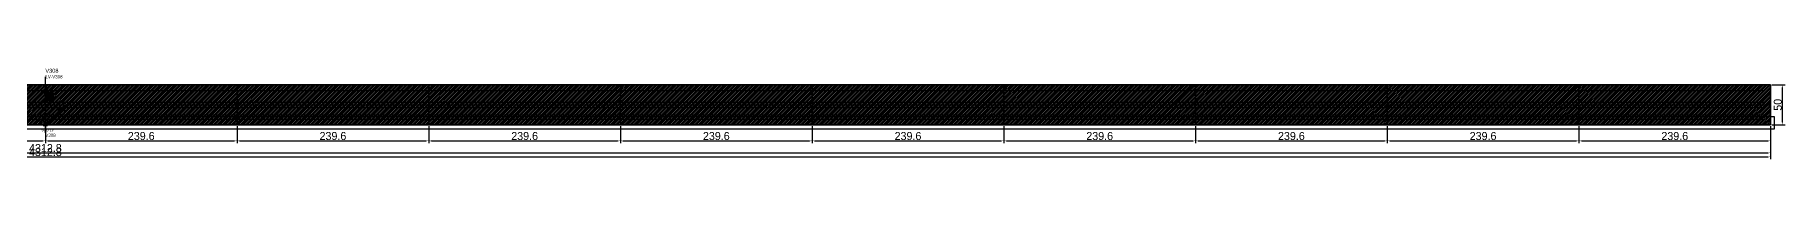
# Model space of a CAD drawing. Header units: metres. Extents: x 12791 to 17126, y 13116 to 13229.
# Drawn here: x 14939 to 17126, y 13116 to 13229 of the extents above; entities that cross this region are included whole.
import ezdxf

# ---------------------------------------------------------------- set-up
doc = ezdxf.new("R2010")
doc.units = ezdxf.units.M
for name, color, linetype in [('barrote', 251, 'CONTINUOUS'), ('CONCRETO', 251, 'CONTINUOUS'), ('COTA', 241, 'CONTINUOUS'), ('cotas', 241, 'CONTINUOUS'), ('Demarcação 1', 251, 'CONTINUOUS'), ('Hachura', 251, 'CONTINUOUS'), ('Laje_Perimetro', 7, 'CONTINUOUS'), ('NOMENCLATURA', 7, 'CONTINUOUS'), ('Painéis', 200, 'CONTINUOUS'), ('PONTALETE', 7, 'CONTINUOUS'), ('presilha', 1, 'CONTINUOUS'), ('Reaproveitamento', 251, 'CONTINUOUS'), ('SARR_3.5x7', 81, 'CONTINUOUS'), ('SCO-___-LAJ', 2, 'CONTINUOUS'), ('TENSOR', 3, 'CONTINUOUS'), ('texto', 7, 'CONTINUOUS')]:
    doc.layers.add(name, color=color, linetype=linetype)
doc.styles.add('STR_STANDARD', font='arial.ttf')
doc.dimstyles.new('EZ DXF', dxfattribs={"dimtxt": 10, "dimasz": 3.5, "dimexe": 3, "dimexo": 1.5, "dimgap": 1, "dimtad": 1, "dimdec": 1, "dimdsep": 46, "dimcen": 2.5, "dimazin": 3, "dimtfac": 1, "dimtmove": 0, "dimatfit": 3})

msp = doc.modelspace()

# ---------------------------------------------------------------- hatches: boundary and pattern name
at = {"layer": 'Hachura'}
h = msp.add_hatch(color=3, dxfattribs=at)
h.dxf.hatch_style = 1
h.paths.add_polyline_path([(14712.3914, 13158.9905), (14951.9914, 13158.9905), (14951.9914, 13208.9905), (14712.3914, 13208.9905)])
h = msp.add_hatch(dxfattribs=at)
h.set_pattern_fill('ANSI31', scale=0.5)
h.paths.add_polyline_path([(14712.3914, 13158.9905), (14951.9914, 13158.9905), (14951.9914, 13208.9905), (14712.3914, 13208.9905)])
h = msp.add_hatch(color=3, dxfattribs=at)
h.dxf.hatch_style = 1
h.paths.add_polyline_path([(14712.3914, 13158.9905), (14951.9914, 13158.9905), (14951.9914, 13208.9905), (14712.3914, 13208.9905)])
h = msp.add_hatch(dxfattribs=at)
h.set_pattern_fill('ANSI31', scale=0.5)
h.paths.add_polyline_path([(14712.3914, 13158.9905), (14951.9914, 13158.9905), (14951.9914, 13208.9905), (14712.3914, 13208.9905)])
h = msp.add_hatch(color=3, dxfattribs=at)
h.dxf.hatch_style = 1
h.paths.add_polyline_path([(14951.9914, 13158.9905), (15191.5914, 13158.9905), (15191.5914, 13208.9905), (14951.9914, 13208.9905)])
h = msp.add_hatch(dxfattribs=at)
h.set_pattern_fill('ANSI31', scale=0.5)
h.paths.add_polyline_path([(14951.9914, 13158.9905), (15191.5914, 13158.9905), (15191.5914, 13208.9905), (14951.9914, 13208.9905)])
h = msp.add_hatch(color=3, dxfattribs=at)
h.dxf.hatch_style = 1
h.paths.add_polyline_path([(14951.9914, 13158.9905), (15191.5914, 13158.9905), (15191.5914, 13208.9905), (14951.9914, 13208.9905)])
h = msp.add_hatch(dxfattribs=at)
h.set_pattern_fill('ANSI31', scale=0.5)
h.paths.add_polyline_path([(14951.9914, 13158.9905), (15191.5914, 13158.9905), (15191.5914, 13208.9905), (14951.9914, 13208.9905)])
h = msp.add_hatch(color=3, dxfattribs=at)
h.dxf.hatch_style = 1
h.paths.add_polyline_path([(15191.5914, 13158.9905), (15431.1914, 13158.9905), (15431.1914, 13208.9905), (15191.5914, 13208.9905)])
h = msp.add_hatch(dxfattribs=at)
h.set_pattern_fill('ANSI31', scale=0.5)
h.paths.add_polyline_path([(15191.5914, 13158.9905), (15431.1914, 13158.9905), (15431.1914, 13208.9905), (15191.5914, 13208.9905)])
h = msp.add_hatch(color=3, dxfattribs=at)
h.dxf.hatch_style = 1
h.paths.add_polyline_path([(15191.5914, 13158.9905), (15431.1914, 13158.9905), (15431.1914, 13208.9905), (15191.5914, 13208.9905)])
h = msp.add_hatch(dxfattribs=at)
h.set_pattern_fill('ANSI31', scale=0.5)
h.paths.add_polyline_path([(15191.5914, 13158.9905), (15431.1914, 13158.9905), (15431.1914, 13208.9905), (15191.5914, 13208.9905)])
h = msp.add_hatch(color=3, dxfattribs=at)
h.dxf.hatch_style = 1
h.paths.add_polyline_path([(15431.1914, 13158.9905), (15670.7914, 13158.9905), (15670.7914, 13208.9905), (15431.1914, 13208.9905)])
h = msp.add_hatch(dxfattribs=at)
h.set_pattern_fill('ANSI31', scale=0.5)
h.paths.add_polyline_path([(15431.1914, 13158.9905), (15670.7914, 13158.9905), (15670.7914, 13208.9905), (15431.1914, 13208.9905)])
h = msp.add_hatch(color=3, dxfattribs=at)
h.dxf.hatch_style = 1
h.paths.add_polyline_path([(15431.1914, 13158.9905), (15670.7914, 13158.9905), (15670.7914, 13208.9905), (15431.1914, 13208.9905)])
h = msp.add_hatch(dxfattribs=at)
h.set_pattern_fill('ANSI31', scale=0.5)
h.paths.add_polyline_path([(15431.1914, 13158.9905), (15670.7914, 13158.9905), (15670.7914, 13208.9905), (15431.1914, 13208.9905)])
h = msp.add_hatch(color=3, dxfattribs=at)
h.dxf.hatch_style = 1
h.paths.add_polyline_path([(15670.7914, 13158.9905), (15910.3914, 13158.9905), (15910.3914, 13208.9905), (15670.7914, 13208.9905)])
h = msp.add_hatch(dxfattribs=at)
h.set_pattern_fill('ANSI31', scale=0.5)
h.paths.add_polyline_path([(15670.7914, 13158.9905), (15910.3914, 13158.9905), (15910.3914, 13208.9905), (15670.7914, 13208.9905)])
h = msp.add_hatch(color=3, dxfattribs=at)
h.dxf.hatch_style = 1
h.paths.add_polyline_path([(15670.7914, 13158.9905), (15910.3914, 13158.9905), (15910.3914, 13208.9905), (15670.7914, 13208.9905)])
h = msp.add_hatch(dxfattribs=at)
h.set_pattern_fill('ANSI31', scale=0.5)
h.paths.add_polyline_path([(15670.7914, 13158.9905), (15910.3914, 13158.9905), (15910.3914, 13208.9905), (15670.7914, 13208.9905)])
h = msp.add_hatch(color=3, dxfattribs=at)
h.dxf.hatch_style = 1
h.paths.add_polyline_path([(15910.3914, 13158.9905), (16149.9914, 13158.9905), (16149.9914, 13208.9905), (15910.3914, 13208.9905)])
h = msp.add_hatch(dxfattribs=at)
h.set_pattern_fill('ANSI31', scale=0.5)
h.paths.add_polyline_path([(15910.3914, 13158.9905), (16149.9914, 13158.9905), (16149.9914, 13208.9905), (15910.3914, 13208.9905)])
h = msp.add_hatch(color=3, dxfattribs=at)
h.dxf.hatch_style = 1
h.paths.add_polyline_path([(15910.3914, 13158.9905), (16149.9914, 13158.9905), (16149.9914, 13208.9905), (15910.3914, 13208.9905)])
h = msp.add_hatch(dxfattribs=at)
h.set_pattern_fill('ANSI31', scale=0.5)
h.paths.add_polyline_path([(15910.3914, 13158.9905), (16149.9914, 13158.9905), (16149.9914, 13208.9905), (15910.3914, 13208.9905)])
h = msp.add_hatch(color=3, dxfattribs=at)
h.dxf.hatch_style = 1
h.paths.add_polyline_path([(16149.9914, 13158.9905), (16389.5914, 13158.9905), (16389.5914, 13208.9905), (16149.9914, 13208.9905)])
h = msp.add_hatch(dxfattribs=at)
h.set_pattern_fill('ANSI31', scale=0.5)
h.paths.add_polyline_path([(16149.9914, 13158.9905), (16389.5914, 13158.9905), (16389.5914, 13208.9905), (16149.9914, 13208.9905)])
h = msp.add_hatch(color=3, dxfattribs=at)
h.dxf.hatch_style = 1
h.paths.add_polyline_path([(16149.9914, 13158.9905), (16389.5914, 13158.9905), (16389.5914, 13208.9905), (16149.9914, 13208.9905)])
h = msp.add_hatch(dxfattribs=at)
h.set_pattern_fill('ANSI31', scale=0.5)
h.paths.add_polyline_path([(16149.9914, 13158.9905), (16389.5914, 13158.9905), (16389.5914, 13208.9905), (16149.9914, 13208.9905)])
h = msp.add_hatch(color=3, dxfattribs=at)
h.dxf.hatch_style = 1
h.paths.add_polyline_path([(16389.5914, 13158.9905), (16629.1914, 13158.9905), (16629.1914, 13208.9905), (16389.5914, 13208.9905)])
h = msp.add_hatch(dxfattribs=at)
h.set_pattern_fill('ANSI31', scale=0.5)
h.paths.add_polyline_path([(16389.5914, 13158.9905), (16629.1914, 13158.9905), (16629.1914, 13208.9905), (16389.5914, 13208.9905)])
h = msp.add_hatch(color=3, dxfattribs=at)
h.dxf.hatch_style = 1
h.paths.add_polyline_path([(16389.5914, 13158.9905), (16629.1914, 13158.9905), (16629.1914, 13208.9905), (16389.5914, 13208.9905)])
h = msp.add_hatch(dxfattribs=at)
h.set_pattern_fill('ANSI31', scale=0.5)
h.paths.add_polyline_path([(16389.5914, 13158.9905), (16629.1914, 13158.9905), (16629.1914, 13208.9905), (16389.5914, 13208.9905)])
h = msp.add_hatch(color=3, dxfattribs=at)
h.dxf.hatch_style = 1
h.paths.add_polyline_path([(16629.1914, 13158.9905), (16868.7914, 13158.9905), (16868.7914, 13208.9905), (16629.1914, 13208.9905)])
h = msp.add_hatch(dxfattribs=at)
h.set_pattern_fill('ANSI31', scale=0.5)
h.paths.add_polyline_path([(16629.1914, 13158.9905), (16868.7914, 13158.9905), (16868.7914, 13208.9905), (16629.1914, 13208.9905)])
h = msp.add_hatch(color=3, dxfattribs=at)
h.dxf.hatch_style = 1
h.paths.add_polyline_path([(16629.1914, 13158.9905), (16868.7914, 13158.9905), (16868.7914, 13208.9905), (16629.1914, 13208.9905)])
h = msp.add_hatch(dxfattribs=at)
h.set_pattern_fill('ANSI31', scale=0.5)
h.paths.add_polyline_path([(16629.1914, 13158.9905), (16868.7914, 13158.9905), (16868.7914, 13208.9905), (16629.1914, 13208.9905)])
h = msp.add_hatch(color=3, dxfattribs=at)
h.dxf.hatch_style = 1
h.paths.add_polyline_path([(16868.7914, 13158.9905), (17108.3914, 13158.9905), (17108.3914, 13208.9905), (16868.7914, 13208.9905)])
h = msp.add_hatch(dxfattribs=at)
h.set_pattern_fill('ANSI31', scale=0.5)
h.paths.add_polyline_path([(16868.7914, 13158.9905), (17108.3914, 13158.9905), (17108.3914, 13208.9905), (16868.7914, 13208.9905)])
h = msp.add_hatch(color=3, dxfattribs=at)
h.dxf.hatch_style = 1
h.paths.add_polyline_path([(16868.7914, 13158.9905), (17108.3914, 13158.9905), (17108.3914, 13208.9905), (16868.7914, 13208.9905)])
h = msp.add_hatch(dxfattribs=at)
h.set_pattern_fill('ANSI31', scale=0.5)
h.paths.add_polyline_path([(16868.7914, 13158.9905), (17108.3914, 13158.9905), (17108.3914, 13208.9905), (16868.7914, 13208.9905)])
at = {"layer": 'Reaproveitamento'}
h = msp.add_hatch(dxfattribs=at)
h.set_pattern_fill('SOLID')
h.paths.add_polyline_path([(14951.9914, 13188.9905), (14961.9914, 13188.9905), (14961.9914, 13198.9905), (14951.9914, 13198.9905)])
h = msp.add_hatch(dxfattribs=at)
h.set_pattern_fill('SOLID')
h.paths.add_polyline_path([(14951.9914, 13188.9905), (14961.9914, 13188.9905), (14961.9914, 13198.9905), (14951.9914, 13198.9905)])

# ---------------------------------------------------------------- linework, layer by layer
at = {"layer": 'barrote'}
msp.add_line((12800.5914, 13171.4905), (17103.3914, 13171.4905), dxfattribs=at)
msp.add_line((12800.5914, 13171.4905), (17103.3914, 13171.4905), dxfattribs=at)
at = {"layer": 'CONCRETO'}
msp.add_solid([(14948.9914, 13160.9905), (14954.9914, 13160.9905), (14948.9914, 13156.9905), (14954.9914, 13156.9905)], dxfattribs=at)
msp.add_solid([(14948.9914, 13160.9905), (14954.9914, 13160.9905), (14948.9914, 13156.9905), (14954.9914, 13156.9905)], dxfattribs=at)
at = {"layer": 'Demarcação 1'}
msp.add_line((12795.5914, 13183.9905), (17108.3914, 13183.9905), dxfattribs=at)
msp.add_line((12795.5914, 13183.9905), (17108.3914, 13183.9905), dxfattribs=at)
at = {"layer": 'Laje_Perimetro'}
msp.add_lwpolyline([(12790.5914, 13153.9905), (17113.3914, 13153.9905), (17113.3914, 13168.9905), (12790.5914, 13168.9905)], close=True, dxfattribs=at)
msp.add_lwpolyline([(12790.5914, 13153.9905), (17113.3914, 13153.9905), (17113.3914, 13168.9905), (12790.5914, 13168.9905)], close=True, dxfattribs=at)
at = {"layer": 'Painéis'}
for points in [[(12795.5914, 13208.9905), (17108.3914, 13208.9905)], [(12795.5914, 13208.9905), (17108.3914, 13208.9905)], [(14712.3914, 13158.9905), (14951.9914, 13158.9905), (14951.9914, 13208.9905), (14712.3914, 13208.9905)], [(14712.3914, 13158.9905), (14951.9914, 13158.9905), (14951.9914, 13208.9905), (14712.3914, 13208.9905)], [(14951.9914, 13158.9905), (14951.9914, 13208.9905)], [(14951.9914, 13158.9905), (15191.5914, 13158.9905), (15191.5914, 13208.9905), (14951.9914, 13208.9905)], [(14951.9914, 13158.9905), (14951.9914, 13208.9905)], [(14951.9914, 13158.9905), (15191.5914, 13158.9905), (15191.5914, 13208.9905), (14951.9914, 13208.9905)], [(15191.5914, 13158.9905), (15191.5914, 13208.9905)], [(15191.5914, 13158.9905), (15431.1914, 13158.9905), (15431.1914, 13208.9905), (15191.5914, 13208.9905)], [(15191.5914, 13158.9905), (15191.5914, 13208.9905)], [(15191.5914, 13158.9905), (15431.1914, 13158.9905), (15431.1914, 13208.9905), (15191.5914, 13208.9905)], [(15431.1914, 13158.9905), (15431.1914, 13208.9905)], [(15431.1914, 13158.9905), (15670.7914, 13158.9905), (15670.7914, 13208.9905), (15431.1914, 13208.9905)], [(15431.1914, 13158.9905), (15431.1914, 13208.9905)], [(15431.1914, 13158.9905), (15670.7914, 13158.9905), (15670.7914, 13208.9905), (15431.1914, 13208.9905)], [(15670.7914, 13158.9905), (15670.7914, 13208.9905)], [(15670.7914, 13158.9905), (15910.3914, 13158.9905), (15910.3914, 13208.9905), (15670.7914, 13208.9905)], [(15670.7914, 13158.9905), (15670.7914, 13208.9905)], [(15670.7914, 13158.9905), (15910.3914, 13158.9905), (15910.3914, 13208.9905), (15670.7914, 13208.9905)], [(15910.3914, 13158.9905), (15910.3914, 13208.9905)], [(15910.3914, 13158.9905), (16149.9914, 13158.9905), (16149.9914, 13208.9905), (15910.3914, 13208.9905)], [(15910.3914, 13158.9905), (15910.3914, 13208.9905)], [(15910.3914, 13158.9905), (16149.9914, 13158.9905), (16149.9914, 13208.9905), (15910.3914, 13208.9905)], [(16149.9914, 13158.9905), (16149.9914, 13208.9905)], [(16149.9914, 13158.9905), (16389.5914, 13158.9905), (16389.5914, 13208.9905), (16149.9914, 13208.9905)], [(16149.9914, 13158.9905), (16149.9914, 13208.9905)], [(16149.9914, 13158.9905), (16389.5914, 13158.9905), (16389.5914, 13208.9905), (16149.9914, 13208.9905)], [(16389.5914, 13158.9905), (16389.5914, 13208.9905)], [(16389.5914, 13158.9905), (16629.1914, 13158.9905), (16629.1914, 13208.9905), (16389.5914, 13208.9905)], [(16389.5914, 13158.9905), (16389.5914, 13208.9905)], [(16389.5914, 13158.9905), (16629.1914, 13158.9905), (16629.1914, 13208.9905), (16389.5914, 13208.9905)], [(16629.1914, 13158.9905), (16629.1914, 13208.9905)], [(16629.1914, 13158.9905), (16868.7914, 13158.9905), (16868.7914, 13208.9905), (16629.1914, 13208.9905)], [(16629.1914, 13158.9905), (16629.1914, 13208.9905)], [(16629.1914, 13158.9905), (16868.7914, 13158.9905), (16868.7914, 13208.9905), (16629.1914, 13208.9905)], [(16868.7914, 13158.9905), (16868.7914, 13208.9905)], [(16868.7914, 13158.9905), (17108.3914, 13158.9905), (17108.3914, 13208.9905), (16868.7914, 13208.9905)], [(16868.7914, 13158.9905), (16868.7914, 13208.9905)], [(16868.7914, 13158.9905), (17108.3914, 13158.9905), (17108.3914, 13208.9905), (16868.7914, 13208.9905)], [(17108.3914, 13158.9905), (17108.3914, 13208.9905)], [(17108.3914, 13158.9905), (17108.3914, 13208.9905)], [(12795.5914, 13158.9905), (17108.3914, 13158.9905)], [(12795.5914, 13158.9905), (17108.3914, 13158.9905)]]:
    msp.add_lwpolyline(points, close=True, dxfattribs=at)
msp.add_arc((14951.9914, 13196.4905), 6, 0, 180, dxfattribs=at)
msp.add_arc((14951.9914, 13196.4905), 6, 0, 180, dxfattribs=at)
at = {"layer": 'PONTALETE'}
msp.add_line((14951.9914, 13148.9905), (14951.9914, 13218.9905), dxfattribs=at)
msp.add_line((14951.9914, 13148.9905), (14951.9914, 13218.9905), dxfattribs=at)
at = {"layer": 'presilha'}
for centre, radius in [((14951.9914, 13200.9905), 3), ((14951.9914, 13200.9905), 3), ((14971.9914, 13175.6572), 4), ((14971.9914, 13175.6572), 4)]:
    msp.add_circle(centre, radius, dxfattribs=at)
at = {"layer": 'SARR_3.5x7'}
for p, q in [((14712.3914, 13201.9905), (14951.9914, 13201.9905)), ((14712.3914, 13201.9905), (14951.9914, 13201.9905)), ((14951.9914, 13201.9905), (15191.5914, 13201.9905)), ((14951.9914, 13201.9905), (15191.5914, 13201.9905)), ((15191.5914, 13201.9905), (15431.1914, 13201.9905)), ((15191.5914, 13201.9905), (15431.1914, 13201.9905)), ((15431.1914, 13201.9905), (15670.7914, 13201.9905)), ((15431.1914, 13201.9905), (15670.7914, 13201.9905)), ((15670.7914, 13201.9905), (15910.3914, 13201.9905)), ((15670.7914, 13201.9905), (15910.3914, 13201.9905)), ((15910.3914, 13201.9905), (16149.9914, 13201.9905)), ((15910.3914, 13201.9905), (16149.9914, 13201.9905)), ((16149.9914, 13201.9905), (16389.5914, 13201.9905)), ((16149.9914, 13201.9905), (16389.5914, 13201.9905)), ((16389.5914, 13201.9905), (16629.1914, 13201.9905)), ((16389.5914, 13201.9905), (16629.1914, 13201.9905)), ((16629.1914, 13201.9905), (16868.7914, 13201.9905)), ((16629.1914, 13201.9905), (16868.7914, 13201.9905)), ((16868.7914, 13201.9905), (17101.3914, 13201.9905)), ((16868.7914, 13201.9905), (17101.3914, 13201.9905)), ((14712.3914, 13187.4905), (14951.9914, 13187.4905)), ((14712.3914, 13187.4905), (14951.9914, 13187.4905)), ((14712.3914, 13180.4905), (14951.9914, 13180.4905)), ((14712.3914, 13180.4905), (14951.9914, 13180.4905)), ((14951.9914, 13187.4905), (15191.5914, 13187.4905)), ((14951.9914, 13187.4905), (15191.5914, 13187.4905)), ((14951.9914, 13180.4905), (15191.5914, 13180.4905)), ((14951.9914, 13180.4905), (15191.5914, 13180.4905)), ((15191.5914, 13187.4905), (15431.1914, 13187.4905)), ((15191.5914, 13187.4905), (15431.1914, 13187.4905)), ((15191.5914, 13180.4905), (15431.1914, 13180.4905)), ((15191.5914, 13180.4905), (15431.1914, 13180.4905)), ((15431.1914, 13187.4905), (15670.7914, 13187.4905)), ((15431.1914, 13187.4905), (15670.7914, 13187.4905)), ((15431.1914, 13180.4905), (15670.7914, 13180.4905)), ((15431.1914, 13180.4905), (15670.7914, 13180.4905)), ((15670.7914, 13187.4905), (15910.3914, 13187.4905)), ((15670.7914, 13187.4905), (15910.3914, 13187.4905)), ((15670.7914, 13180.4905), (15910.3914, 13180.4905)), ((15670.7914, 13180.4905), (15910.3914, 13180.4905)), ((15910.3914, 13187.4905), (16149.9914, 13187.4905)), ((15910.3914, 13187.4905), (16149.9914, 13187.4905)), ((15910.3914, 13180.4905), (16149.9914, 13180.4905)), ((15910.3914, 13180.4905), (16149.9914, 13180.4905)), ((16149.9914, 13187.4905), (16389.5914, 13187.4905)), ((16149.9914, 13187.4905), (16389.5914, 13187.4905)), ((16149.9914, 13180.4905), (16389.5914, 13180.4905)), ((16149.9914, 13180.4905), (16389.5914, 13180.4905)), ((16389.5914, 13187.4905), (16629.1914, 13187.4905)), ((16389.5914, 13187.4905), (16629.1914, 13187.4905)), ((16389.5914, 13180.4905), (16629.1914, 13180.4905)), ((16389.5914, 13180.4905), (16629.1914, 13180.4905)), ((16629.1914, 13187.4905), (16868.7914, 13187.4905)), ((16629.1914, 13187.4905), (16868.7914, 13187.4905)), ((16629.1914, 13180.4905), (16868.7914, 13180.4905)), ((16629.1914, 13180.4905), (16868.7914, 13180.4905)), ((16868.7914, 13187.4905), (17101.3914, 13187.4905)), ((16868.7914, 13187.4905), (17101.3914, 13187.4905)), ((16868.7914, 13180.4905), (17101.3914, 13180.4905)), ((16868.7914, 13180.4905), (17101.3914, 13180.4905)), ((14712.3914, 13165.9905), (14951.9914, 13165.9905)), ((14712.3914, 13165.9905), (14951.9914, 13165.9905)), ((14951.9914, 13165.9905), (15191.5914, 13165.9905)), ((14951.9914, 13165.9905), (15191.5914, 13165.9905)), ((15191.5914, 13165.9905), (15431.1914, 13165.9905)), ((15191.5914, 13165.9905), (15431.1914, 13165.9905)), ((15431.1914, 13165.9905), (15670.7914, 13165.9905)), ((15431.1914, 13165.9905), (15670.7914, 13165.9905)), ((15670.7914, 13165.9905), (15910.3914, 13165.9905)), ((15670.7914, 13165.9905), (15910.3914, 13165.9905)), ((15910.3914, 13165.9905), (16149.9914, 13165.9905)), ((15910.3914, 13165.9905), (16149.9914, 13165.9905)), ((16149.9914, 13165.9905), (16389.5914, 13165.9905)), ((16149.9914, 13165.9905), (16389.5914, 13165.9905)), ((16389.5914, 13165.9905), (16629.1914, 13165.9905)), ((16389.5914, 13165.9905), (16629.1914, 13165.9905)), ((16629.1914, 13165.9905), (16868.7914, 13165.9905)), ((16629.1914, 13165.9905), (16868.7914, 13165.9905)), ((16868.7914, 13165.9905), (17101.3914, 13165.9905)), ((16868.7914, 13165.9905), (17101.3914, 13165.9905))]:
    msp.add_line(p, q, dxfattribs=at)
at = {"layer": 'TENSOR'}
msp.add_line((14941.9914, 13163.9905), (14961.9914, 13163.9905), dxfattribs=at)
msp.add_line((14941.9914, 13163.9905), (14961.9914, 13163.9905), dxfattribs=at)

# ---------------------------------------------------------------- texts
at = {"layer": 'NOMENCLATURA', "style": 'STR_STANDARD'}
msp.add_text('V308', height=5, dxfattribs=at).set_placement((14951.9914, 13223.9905))
msp.add_text('V308', height=5, dxfattribs=at).set_placement((14951.9914, 13223.9905))
at = {"layer": 'NOMENCLATURA', "insert": (14951.9914, 13220.9905), "char_height": 4, "attachment_point": 1}
msp.add_mtext('LV-V308', dxfattribs=at)
msp.add_mtext('LV-V308', dxfattribs=at)
at = {"layer": 'SCO-___-LAJ'}
msp.add_text('SCO-LV', height=3, dxfattribs=at).set_placement((14946.9914, 13150.9905))
msp.add_text('SCO-LV', height=3, dxfattribs=at).set_placement((14946.9914, 13150.9905))
at = {"layer": 'texto'}
msp.add_text('V308', height=4, dxfattribs=at).set_placement((14951.9914, 13143.9905))
msp.add_text('V308', height=4, dxfattribs=at).set_placement((14951.9914, 13143.9905))

# ---------------------------------------------------------------- dimensions: what is measured, and where the dimension line sits
at = {"layer": 'COTA', "color": 1}
msp.add_linear_dim(base=(17123.3914, 13158.9905), p1=(17108.3914, 13158.9905), p2=(17108.3914, 13208.9905), angle=90, dimstyle='EZ DXF', dxfattribs=at).render()
msp.add_linear_dim(base=(17123.3914, 13158.9905), p1=(17108.3914, 13158.9905), p2=(17108.3914, 13208.9905), angle=90, dimstyle='EZ DXF', dxfattribs=at).render()
for base, p1, p2 in [((12795.5914, 13118.9905), (12795.5914, 13158.9905), (17108.3914, 13158.9905)), ((12795.5914, 13118.9905), (12795.5914, 13158.9905), (17108.3914, 13158.9905)), ((14712.3914, 13138.9905), (14712.3914, 13158.9905), (14951.9914, 13158.9905)), ((14712.3914, 13138.9905), (14712.3914, 13158.9905), (14951.9914, 13158.9905)), ((14951.9914, 13138.9905), (14951.9914, 13158.9905), (15191.5914, 13158.9905)), ((14951.9914, 13138.9905), (14951.9914, 13158.9905), (15191.5914, 13158.9905)), ((15191.5914, 13138.9905), (15191.5914, 13158.9905), (15431.1914, 13158.9905)), ((15191.5914, 13138.9905), (15191.5914, 13158.9905), (15431.1914, 13158.9905)), ((15431.1914, 13138.9905), (15431.1914, 13158.9905), (15670.7914, 13158.9905)), ((15431.1914, 13138.9905), (15431.1914, 13158.9905), (15670.7914, 13158.9905)), ((15670.7914, 13138.9905), (15670.7914, 13158.9905), (15910.3914, 13158.9905)), ((15670.7914, 13138.9905), (15670.7914, 13158.9905), (15910.3914, 13158.9905)), ((15910.3914, 13138.9905), (15910.3914, 13158.9905), (16149.9914, 13158.9905)), ((15910.3914, 13138.9905), (15910.3914, 13158.9905), (16149.9914, 13158.9905)), ((16149.9914, 13138.9905), (16149.9914, 13158.9905), (16389.5914, 13158.9905)), ((16149.9914, 13138.9905), (16149.9914, 13158.9905), (16389.5914, 13158.9905)), ((16389.5914, 13138.9905), (16389.5914, 13158.9905), (16629.1914, 13158.9905)), ((16389.5914, 13138.9905), (16389.5914, 13158.9905), (16629.1914, 13158.9905)), ((16629.1914, 13138.9905), (16629.1914, 13158.9905), (16868.7914, 13158.9905)), ((16629.1914, 13138.9905), (16629.1914, 13158.9905), (16868.7914, 13158.9905)), ((16868.7914, 13138.9905), (16868.7914, 13158.9905), (17108.3914, 13158.9905)), ((16868.7914, 13138.9905), (16868.7914, 13158.9905), (17108.3914, 13158.9905))]:
    msp.add_linear_dim(base=base, p1=p1, p2=p2, dimstyle='EZ DXF', dxfattribs=at).render()
at = {"layer": 'cotas'}
msp.add_linear_dim(base=(12795.5914, 13123.9905), p1=(12795.5914, 13138.9905), p2=(17108.3914, 13138.9905), dimstyle='EZ DXF', dxfattribs=at).render()
msp.add_linear_dim(base=(12795.5914, 13123.9905), p1=(12795.5914, 13138.9905), p2=(17108.3914, 13138.9905), dimstyle='EZ DXF', dxfattribs=at).render()

doc.saveas('drawing.dxf')
